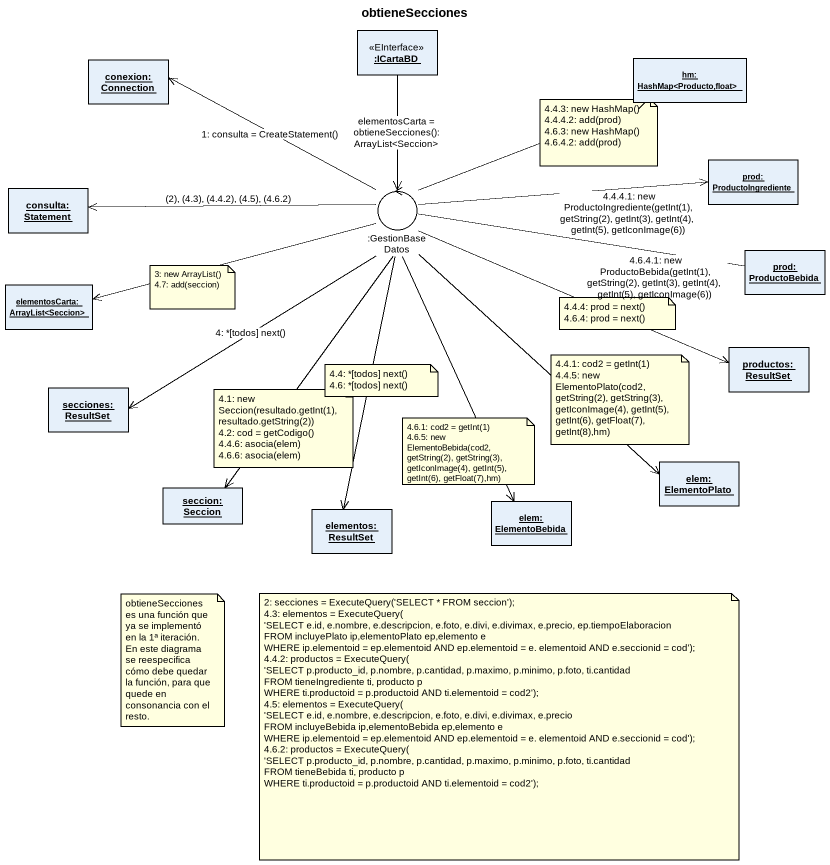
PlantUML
@startuml
title obtieneSecciones
allowmixing
hide circle
hide empty members
object ":ICartaBD" as ICartaBD <<EInterface>>
object "conexion: Connection" as conexion_Connection
object "hm: HashMap<Producto,float>" as hm_HashMap_Producto_float
object "prod: ProductoIngrediente" as prod_ProductoIngrediente
object "consulta: Statement" as consulta_Statement
control ":GestionBaseDatos" as GestionBaseDatos
object "prod: ProductoBebida" as prod_ProductoBebida
object "elementosCarta: ArrayList<Seccion>" as elementosCarta_ArrayList
object "productos: ResultSet" as productos_ResultSet
object "secciones: ResultSet" as secciones_ResultSet
object "elem: ElementoPlato" as elem_ElementoPlato
object "seccion: Seccion" as seccion_Seccion
object "elementos: ResultSet" as elementos_ResultSet
object "elem: ElementoBebida" as elem_ElementoBebida
ICartaBD --> GestionBaseDatos : elementosCarta = obtieneSecciones(): ArrayList<Seccion>
GestionBaseDatos -left-> conexion_Connection : 1: consulta = CreateStatement()
GestionBaseDatos -right-> hm_HashMap_Producto_float
GestionBaseDatos -right-> prod_ProductoIngrediente : 4.4.4.1: new ProductoIngrediente(getInt(1), getString(2), getInt(3), getInt(4), getInt(5), getIconImage(6))
GestionBaseDatos -left-> consulta_Statement : (2), (4.3), (4.4.2), (4.5), (4.6.2)
GestionBaseDatos -right- prod_ProductoBebida : 4.6.4.1: new ProductoBebida(getInt(1), getString(2), getInt(3), getInt(4), getInt(5), getIconImage(6))
GestionBaseDatos -left-> elementosCarta_ArrayList
GestionBaseDatos -right-> productos_ResultSet
GestionBaseDatos -left-> secciones_ResultSet : 4: *[todos] next()
GestionBaseDatos --> elem_ElementoPlato
GestionBaseDatos --> seccion_Seccion
GestionBaseDatos --> elementos_ResultSet
GestionBaseDatos --> elem_ElementoBebida
note as N1
  4.4.3: new HashMap()
  4.4.4.2: add(prod)
  4.6.3: new HashMap()
  4.6.4.2: add(prod)
end note
note as N2
  3: new ArrayList()
  4.7: add(seccion)
end note
note as N3
  4.4.4: prod = next()
  4.6.4: prod = next()
end note
note as N4
  4.4.1: cod2 = getInt(1)
  4.4.5: new ElementoPlato(cod2, getString(2), getString(3), getIconImage(4), getInt(5), getInt(6), getFloat(7), getInt(8),hm)
end note
note as N5
  4.1: new Seccion(resultado.getInt(1), resultado.getString(2))
  4.2: cod = getCodigo()
  4.4.6: asocia(elem)
  4.6.6: asocia(elem)
end note
note as N6
  4.4: *[todos] next()
  4.6: *[todos] next()
end note
note as N7
  4.6.1: cod2 = getInt(1)
  4.6.5: new ElementoBebida(cod2, getString(2), getString(3), getIconImage(4), getInt(5), getInt(6), getFloat(7),hm)
end note
note as N8
  obtieneSecciones es una función que ya se implementó en la 1ª iteración. En este diagrama se reespecifica cómo debe quedar la función, para que quede en consonancia con el resto.
end note
note as N9
  2: secciones = ExecuteQuery('SELECT * FROM seccion');
  4.3: elementos = ExecuteQuery(
  ~'SELECT e.id, e.nombre, e.descripcion, e.foto, e.divi, e.divimax, e.precio, ep.tiempoElaboracion
  FROM incluyePlato ip,elementoPlato ep,elemento e
  WHERE ip.elementoid = ep.elementoid AND ep.elementoid = e. elementoid AND e.seccionid = cod');
  4.4.2: productos = ExecuteQuery(
  ~'SELECT p.producto_id, p.nombre, p.cantidad, p.maximo, p.minimo, p.foto, ti.cantidad
  FROM tieneIngrediente ti, producto p
  WHERE ti.productoid = p.productoid AND ti.elementoid = cod2');
  4.5: elementos = ExecuteQuery(
  ~'SELECT e.id, e.nombre, e.descripcion, e.foto, e.divi, e.divimax, e.precio
  FROM incluyeBebida ip,elementoBebida ep,elemento e
  WHERE ip.elementoid = ep.elementoid AND ep.elementoid = e. elementoid AND e.seccionid = cod');
  4.6.2: productos = ExecuteQuery(
  ~'SELECT p.producto_id, p.nombre, p.cantidad, p.maximo, p.minimo, p.foto, ti.cantidad
  FROM tieneBebida ti, producto p
  WHERE ti.productoid = p.productoid AND ti.elementoid = cod2');
end note
@enduml
